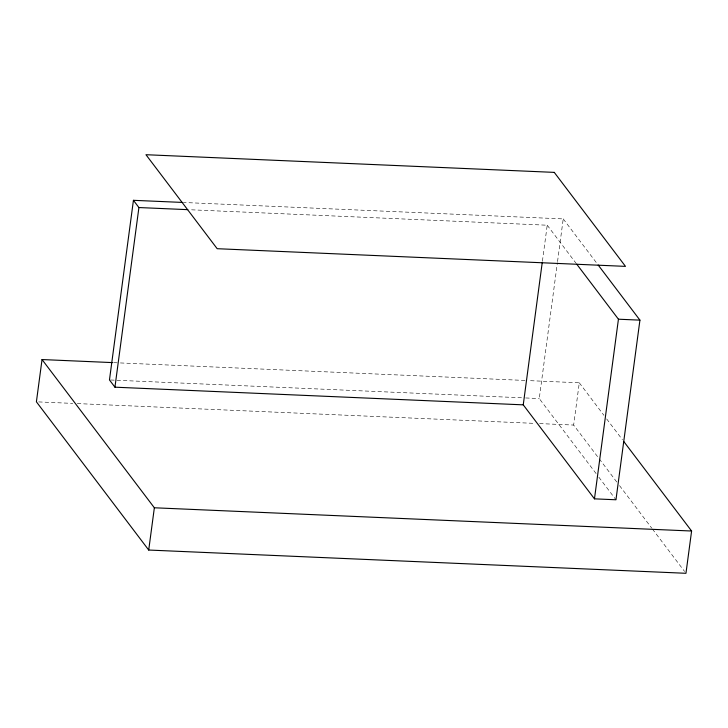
<?xml version="1.0" encoding="UTF-8"?>
<svg xmlns="http://www.w3.org/2000/svg" width="728" height="728" viewBox="0 0 728 728"><rect width="100%" height="100%" fill="white"/><g stroke="black" fill="none" stroke-linecap="round" stroke-linejoin="round"><path stroke-width="0.55" stroke-dasharray="3.64 2.73" d="M542.424 261.143L547.219 225.216L188.816 209.7M596.105 473.564L539.257 398.553L557.384 262.699M557.539 261.579L563.226 218.91L183.329 202.475M616.789 482.009L573.646 425.061L579.288 382.801L528.173 380.589M113.595 362.644L119.274 362.89M120.411 362.944L527.036 380.535M110.592 379.998L524.515 397.907M525.652 397.961L539.257 398.553M38.675 401.92L72.745 403.394M77.286 403.585L535.025 423.396M539.575 423.587L573.646 425.061M563.226 218.91L597.47 264.1M547.219 225.216L575.975 263.172M579.288 382.801L603.94 415.333M606.679 418.946L622.431 439.739M619.528 485.621L651.715 528.1M652.406 529.001L684.593 571.48M598.844 477.177L615.961 499.772"/><path stroke-width="1.09" d="M112.458 362.599L42.042 359.55L36.4 401.82L148.712 550.04L685.958 573.291L691.6 531.021L623.805 441.541M182.191 202.42L133.433 200.318L109.464 379.952L114.942 387.187L523.25 404.85L594.467 498.844L615.961 499.772L639.93 320.138L598.152 265.001M114.942 387.187L138.912 207.544L133.433 200.318M148.712 550.04L154.354 507.78L42.042 359.55M523.25 404.85L542.269 262.262M594.467 498.844L618.436 319.21L576.667 264.073M138.912 207.544L187.678 209.655M618.436 319.21L639.93 320.138M154.354 507.78L691.6 531.021M554.263 172.381L145.955 154.709L217.181 248.703L625.489 266.375L554.263 172.381"/></g></svg>
